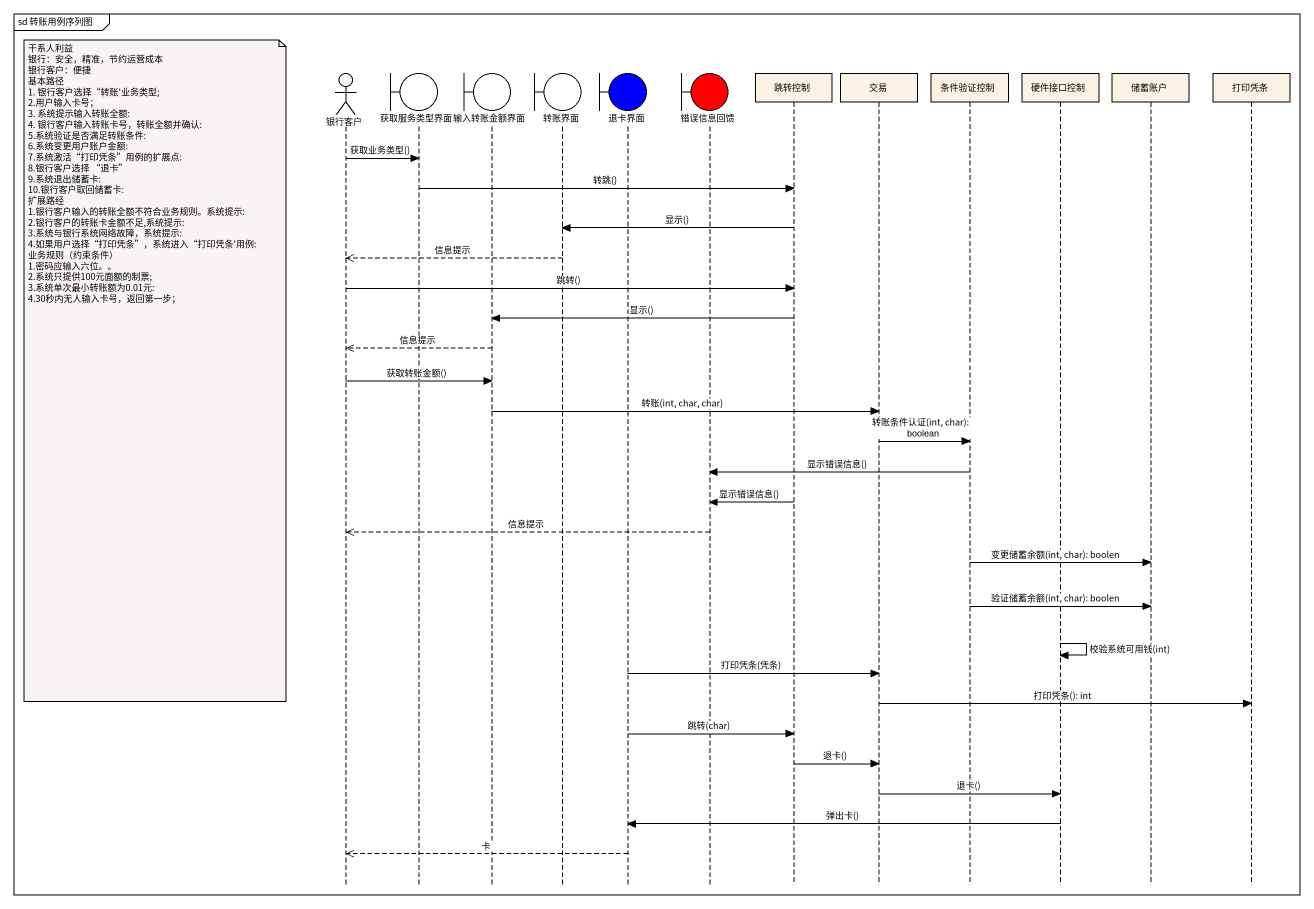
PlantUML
@startuml
mainframe sd 转账用例序列图
hide footbox
actor 银行客户
boundary 获取服务类型界面
boundary 输入转账金额界面
boundary 转账界面
boundary 退卡界面 #0000FF
boundary 错误信息回馈 #FF0000
participant 跳转控制
participant 交易
participant 条件验证控制
participant 硬件接口控制
participant 储蓄账户
participant 打印凭条

银行客户 -> 获取服务类型界面 : 获取业务类型()
获取服务类型界面 -> 跳转控制 : 转跳()
跳转控制 -> 转账界面 : 显示()
转账界面 -->> 银行客户 : 信息提示
银行客户 -> 跳转控制 : 跳转()
跳转控制 -> 输入转账金额界面 : 显示()
输入转账金额界面 -->> 银行客户 : 信息提示
note left of 银行客户
  干系人利益
  银行：安全，精准，节约运营成本
  银行客户：便捷
  基本路径
  1. 银行客户选择“转账'业务类型;
  2.用户输入卡号；
  3. 系统提示输入转账全额:
  4. 银行客户输入转账卡号，转账全额并确认:
  5.系统验证是否满足转账条件:
  6.系统变更用户账户金额:
  7.系统激活“打印凭条”用例的扩展点:
  8.银行客户选择 “退卡”
  9.系统退出储蓄卡:
  10.银行客户取回储蓄卡:
  扩展路经
  1.银行客户输入的转账全额不符合业务规则。系统提示:
  2.银行客户的转账卡金额不足,系统提示:
  3.系统与银行系统网络故障，系统提示:
  4.如果用户选择“打印凭条”，系统进入“打印凭条'用例:
  业务规则（约束条件）
  1.密码应输入六位。。
  2.系统只提供100元面额的制票;
  3.系统单次最小转账额为0.01元:
  4.30秒内无人输入卡号，返回第一步；
end note
银行客户 -> 输入转账金额界面 : 获取转账金额()
输入转账金额界面 -> 交易 : 转账(int, char, char)
交易 -> 条件验证控制 : 转账条件认证(int, char): boolean
条件验证控制 -> 错误信息回馈 : 显示错误信息()
跳转控制 -> 错误信息回馈 : 显示错误信息()
错误信息回馈 -->> 银行客户 : 信息提示
条件验证控制 -> 储蓄账户 : 变更储蓄余额(int, char): boolen
条件验证控制 -> 储蓄账户 : 验证储蓄余额(int, char): boolen
硬件接口控制 -> 硬件接口控制 : 校验系统可用钱(int)
退卡界面 -> 交易 : 打印凭条(凭条)
交易 -> 打印凭条 : 打印凭条(): int
退卡界面 -> 跳转控制 : 跳转(char)
跳转控制 -> 交易 : 退卡()
交易 -> 硬件接口控制 : 退卡()
硬件接口控制 -> 退卡界面 : 弹出卡()
退卡界面 -->> 银行客户 : 卡
@enduml
